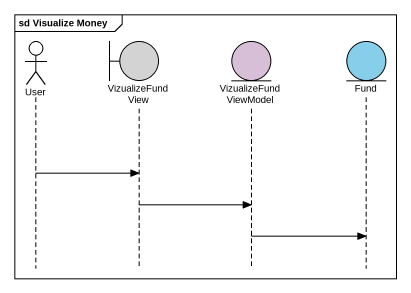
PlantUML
@startuml
mainframe sd Visualize Money
hide footbox
actor User
boundary VizualizeFundView #D3D3D3
entity VizualizeFundViewModel #D8BFD8
entity Fund #87CEEB

User -> VizualizeFundView
VizualizeFundView -> VizualizeFundViewModel
VizualizeFundViewModel -> Fund
@enduml
